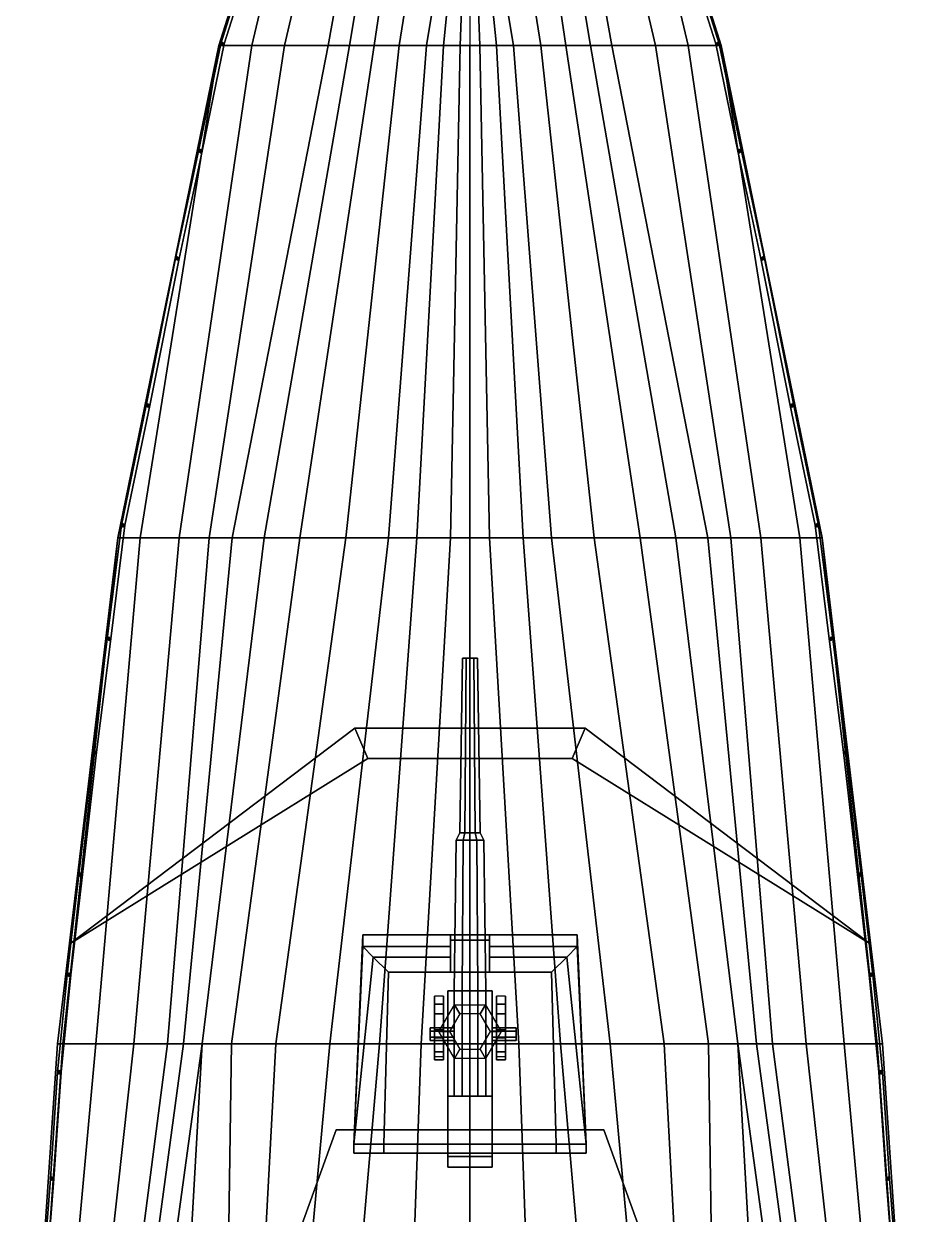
# Model space of a CAD drawing. Header units: millimetres. Extents: x -6 to 6, y -60 to 60.
# Drawn here: x -5.03 to 5.03, y 39 to 52.43 of the extents above; entities that cross this region are included whole.
import ezdxf

# ---------------------------------------------------------------- set-up
doc = ezdxf.new("R2010")
doc.units = ezdxf.units.MM
for name, color, linetype in [('gun', 1, 'Continuous'), ('h2', 7, 'Continuous'), ('r2', 6, 'Continuous'), ('railings', 6, 'Continuous'), ('sleeve', 5, 'Continuous'), ('turret', 2, 'Continuous')]:
    doc.layers.add(name, color=color, linetype=linetype)

msp = doc.modelspace()

# ---------------------------------------------------------------- linework, layer by layer
for points in [[(-2.83, 52.18, 5.31), (-1.36, 56.84, 5.95), (-1.36, 56.84, 5.95), (-2.46, 52.18, 4.29)], [(-1.36, 56.84, 5.95), (-1.36, 56.84, 5.95), (-2.83, 52.18, 5.31), (-2.83, 52.18, 5.62)], [(2.83, 52.18, 5.62), (1.36, 56.84, 5.95), (-1.36, 56.84, 5.95), (-2.83, 52.18, 5.62)], [(-2.46, 52.18, 4.29), (-1.36, 56.84, 5.95), (-1, 56.84, 4.22), (-2.09, 52.18, 3.37)], [(-2.09, 52.18, 3.37), (-1, 56.84, 4.22), (-0.76, 56.84, 3.31), (-1.6, 52.18, 1.9)], [(-1.6, 52.18, 1.9), (-0.76, 56.84, 3.31), (-0.58, 56.84, 2.41), (-1.36, 52.18, 1.08)], [(-1.36, 52.18, 1.08), (-0.58, 56.84, 2.41), (-0.39, 56.84, 1.3), (-1.08, 52.18, -0.25)], [(-1.08, 52.18, -0.25), (-0.39, 56.84, 1.3), (-0.24, 55.68, 0.02), (-0.8, 52.18, -1.91)], [(-0.8, 52.18, -1.91), (-0.24, 55.68, 0.02), (0, 55.12, -3.63), (-0.49, 52.18, -3.47)], [(-0.49, 52.18, -3.47), (0, 55.12, -3.63), (0, 55.12, -3.63), (-0.3, 52.18, -3.88)], [(-0.3, 52.18, -3.88), (0, 55.12, -3.63), (0, 55.12, -3.63), (-0.11, 52.18, -4.14)], [(-0.11, 52.18, -4.14), (0, 55.12, -3.63), (0, 55.12, -3.63), (0, 52.18, -4.16)], [(0, 46.63, 5.3), (0, 52.18, 5.62), (-2.83, 52.18, 5.62), (-3.97, 46.63, 5.26)], [(-3.97, 46.63, 5.09), (-2.83, 52.18, 5.31), (-2.83, 52.18, 5.31), (-3.72, 46.63, 4.72)], [(-2.83, 52.18, 5.62), (-2.83, 52.18, 5.31), (-3.97, 46.63, 5.09), (-3.97, 46.63, 5.26)], [(-3.72, 46.63, 4.72), (-2.83, 52.18, 5.31), (-2.46, 52.18, 4.29), (-3.28, 46.63, 3.81)], [(-3.28, 46.63, 3.81), (-2.46, 52.18, 4.29), (-2.09, 52.18, 3.37), (-2.94, 46.63, 3.11)], [(-2.94, 46.63, 3.11), (-2.09, 52.18, 3.37), (-1.6, 52.18, 1.9), (-2.68, 46.63, 2.51)], [(-2.68, 46.63, 2.51), (-1.6, 52.18, 1.9), (-1.36, 52.18, 1.08), (-2.32, 46.63, 1.36)], [(-2.32, 46.63, 1.36), (-1.36, 52.18, 1.08), (-1.08, 52.18, -0.25), (-1.92, 46.63, -0.35)], [(-1.92, 46.63, -0.35), (-1.08, 52.18, -0.25), (-0.8, 52.18, -1.91), (-1.4, 46.63, -2.24)], [(-1.4, 46.63, -2.24), (-0.8, 52.18, -1.91), (-0.49, 52.18, -3.47), (-0.92, 46.63, -3.34)], [(-0.92, 46.63, -3.34), (-0.49, 52.18, -3.47), (-0.3, 52.18, -3.88), (-0.6, 46.63, -3.77)], [(-0.6, 46.63, -3.77), (-0.3, 52.18, -3.88), (-0.11, 52.18, -4.14), (-0.22, 46.63, -4.07)], [(-0.22, 46.63, -4.07), (-0.11, 52.18, -4.14), (0, 52.18, -4.16), (0, 46.63, -4.1)], [(0, 40.92, 5.06), (0, 46.63, 5.3), (-3.97, 46.63, 5.26), (-4.65, 40.92, 4.97)], [(-3.97, 46.63, 5.26), (-3.97, 46.63, 5.09), (-4.59, 40.92, 4.85), (-4.65, 40.92, 4.97)], [(-4.59, 40.92, 4.85), (-3.97, 46.63, 5.09), (-3.72, 46.63, 4.72), (-4.22, 40.92, 4.32)], [(-4.22, 40.92, 4.32), (-3.72, 46.63, 4.72), (-3.28, 46.63, 3.81), (-3.79, 40.92, 3.51)], [(-3.79, 40.92, 3.51), (-3.28, 46.63, 3.81), (-2.94, 46.63, 3.11), (-3.41, 40.92, 2.57)], [(-3.41, 40.92, 2.57), (-2.94, 46.63, 3.11), (-2.68, 46.63, 2.51), (-3.23, 40.92, 2.02)], [(-3.23, 40.92, 2.02), (-2.68, 46.63, 2.51), (-2.32, 46.63, 1.36), (-3.02, 40.92, 1.24)], [(-3.02, 40.92, 1.24), (-2.32, 46.63, 1.36), (-1.92, 46.63, -0.35), (-2.69, 40.92, -0.5)], [(-2.69, 40.92, -0.5), (-1.92, 46.63, -0.35), (-1.4, 46.63, -2.24), (-2.19, 40.92, -1.99)], [(-2.19, 40.92, -1.99), (-1.4, 46.63, -2.24), (-0.92, 46.63, -3.34), (-1.58, 40.92, -3.03)], [(-1.58, 40.92, -3.03), (-0.92, 46.63, -3.34), (-0.6, 46.63, -3.77), (-1.02, 40.92, -3.61)], [(-1.02, 40.92, -3.61), (-0.6, 46.63, -3.77), (-0.22, 46.63, -4.07), (-0.55, 40.92, -3.93)], [(-0.55, 40.92, -3.93), (-0.22, 46.63, -4.07), (0, 46.63, -4.1), (0, 40.92, -4.05)], [(-1.15, 44.14, 5.03), (-1.3, 44.48, 5.69), (-4.51, 42.05, 5.32), (-4.51, 42.05, 5.05)], [(-4.51, 42.05, 5.05), (-4.51, 42.05, 5.32), (-1.3, 44.48, 5.69), (-1.15, 44.14, 5.03)], [(-1.15, 44.14, 5.03), (-1.3, 44.48, 5.69), (1.3, 44.48, 5.69), (1.15, 44.14, 5.03)], [(1.15, 44.14, 5.03), (1.3, 44.48, 5.69), (-1.3, 44.48, 5.69), (-1.15, 44.14, 5.03)], [(4.51, 42.05, 5.05), (4.51, 42.05, 5.32), (1.3, 44.48, 5.69), (1.15, 44.14, 5.03)], [(1.15, 44.14, 5.03), (1.3, 44.48, 5.69), (4.51, 42.05, 5.32), (4.51, 42.05, 5.05)], [(0, 35.3, 5.03), (0, 40.92, 5.06), (-4.65, 40.92, 4.97), (-5.03, 35.3, 4.92)], [(-4.65, 40.92, 4.97), (-4.59, 40.92, 4.85), (-4.99, 35.3, 4.82), (-5.03, 35.3, 4.92)], [(-4.99, 35.3, 4.82), (-4.59, 40.92, 4.85), (-4.22, 40.92, 4.32), (-4.73, 35.3, 4.29)], [(-4.73, 35.3, 4.29), (-4.22, 40.92, 4.32), (-3.79, 40.92, 3.51), (-4.41, 35.3, 3.48)], [(-4.41, 35.3, 3.48), (-3.79, 40.92, 3.51), (-3.41, 40.92, 2.57), (-4.14, 35.3, 2.54)], [(-4.14, 35.3, 2.54), (-3.41, 40.92, 2.57), (-3.23, 40.92, 2.02), (-3.99, 35.3, 1.99)], [(-3.99, 35.3, 1.99), (-3.23, 40.92, 2.02), (-3.02, 40.92, 1.24), (-3.79, 35.3, 1.21)], [(-3.79, 35.3, 1.21), (-3.02, 40.92, 1.24), (-3.02, 40.92, 1.24), (-3.34, 35.3, -0.53)], [(-3.34, 35.3, -0.53), (-3.02, 40.92, 1.24), (-2.69, 40.92, -0.5), (-2.77, 35.3, -2.02)], [(-2.77, 35.3, -2.02), (-2.69, 40.92, -0.5), (-2.19, 40.92, -1.99), (-2.49, 35.3, -2.54)], [(-2.49, 35.3, -2.54), (-2.19, 40.92, -1.99), (-1.58, 40.92, -3.03), (-2.1, 35.3, -3.06)], [(-2.1, 35.3, -3.06), (-1.58, 40.92, -3.03), (-1.02, 40.92, -3.61), (-1.51, 35.3, -3.59)], [(-1.51, 35.3, -3.59), (-1.02, 40.92, -3.61), (-0.55, 40.92, -3.93), (-0.75, 35.3, -3.93)], [(-0.75, 35.3, -3.93), (-0.55, 40.92, -3.93), (0, 40.92, -4.05), (0, 35.3, -4)], [(1.99, 38.62, 7.15), (1.51, 39.95, 7.73), (-1.51, 39.95, 7.73), (-1.99, 38.62, 7.15)], [(-1.99, 38.62, 7.15), (-1.51, 39.95, 7.73), (1.51, 39.95, 7.73), (1.99, 38.62, 7.15)]]:
    msp.add_3dface(points)
at = {"layer": 'gun'}
for points in [[(-0.042, 45.27, 6.464), (-0.085, 45.27, 6.39), (-0.115, 43.3, 6.39), (-0.057, 43.3, 6.49)], [(-0.085, 45.27, 6.39), (-0.042, 45.27, 6.316), (-0.057, 43.3, 6.29), (-0.115, 43.3, 6.39)], [(0.085, 45.27, 6.39), (-0.085, 45.27, 6.39), (-0.042, 45.27, 6.464), (0.043, 45.27, 6.464)], [(0.043, 45.27, 6.316), (-0.042, 45.27, 6.316), (-0.085, 45.27, 6.39), (0.085, 45.27, 6.39)], [(0.043, 45.27, 6.464), (-0.042, 45.27, 6.464), (-0.057, 43.3, 6.49), (0.058, 43.3, 6.49)], [(-0.042, 45.27, 6.316), (0.043, 45.27, 6.316), (0.058, 43.3, 6.29), (-0.057, 43.3, 6.29)], [(0.085, 45.27, 6.39), (0.043, 45.27, 6.464), (0.058, 43.3, 6.49), (0.115, 43.3, 6.39)], [(0.043, 45.27, 6.316), (0.085, 45.27, 6.39), (0.115, 43.3, 6.39), (0.058, 43.3, 6.29)], [(-0.057, 43.3, 6.49), (-0.115, 43.3, 6.39), (-0.155, 43.22, 6.39), (-0.077, 43.22, 6.524)], [(-0.115, 43.3, 6.39), (-0.057, 43.3, 6.29), (-0.077, 43.22, 6.256), (-0.155, 43.22, 6.39)], [(0.058, 43.3, 6.49), (-0.057, 43.3, 6.49), (-0.077, 43.22, 6.524), (0.078, 43.22, 6.524)], [(-0.057, 43.3, 6.29), (0.058, 43.3, 6.29), (0.078, 43.22, 6.256), (-0.077, 43.22, 6.256)], [(0.115, 43.3, 6.39), (0.058, 43.3, 6.49), (0.078, 43.22, 6.524), (0.155, 43.22, 6.39)], [(0.058, 43.3, 6.29), (0.115, 43.3, 6.39), (0.155, 43.22, 6.39), (0.078, 43.22, 6.256)], [(-0.077, 43.22, 6.524), (-0.155, 43.22, 6.39), (-0.18, 41.52, 6.39), (-0.09, 41.52, 6.546)], [(-0.155, 43.22, 6.39), (-0.077, 43.22, 6.256), (-0.09, 41.52, 6.234), (-0.18, 41.52, 6.39)], [(0.078, 43.22, 6.524), (-0.077, 43.22, 6.524), (-0.09, 41.52, 6.546), (0.09, 41.52, 6.546)], [(-0.077, 43.22, 6.256), (0.078, 43.22, 6.256), (0.09, 41.52, 6.234), (-0.09, 41.52, 6.234)], [(0.155, 43.22, 6.39), (0.078, 43.22, 6.524), (0.09, 41.52, 6.546), (0.18, 41.52, 6.39)], [(0.078, 43.22, 6.256), (0.155, 43.22, 6.39), (0.18, 41.52, 6.39), (0.09, 41.52, 6.234)], [(-0.09, 41.52, 6.546), (-0.18, 41.52, 6.39), (-0.18, 40.33, 6.39), (-0.09, 40.33, 6.546)], [(-0.18, 41.52, 6.39), (-0.09, 41.52, 6.234), (-0.09, 40.33, 6.234), (-0.18, 40.33, 6.39)], [(0.09, 41.52, 6.546), (-0.09, 41.52, 6.546), (-0.09, 40.33, 6.546), (0.09, 40.33, 6.546)], [(-0.09, 41.52, 6.234), (0.09, 41.52, 6.234), (0.09, 40.33, 6.234), (-0.09, 40.33, 6.234)], [(0.18, 41.52, 6.39), (0.09, 41.52, 6.546), (0.09, 40.33, 6.546), (0.18, 40.33, 6.39)], [(0.09, 41.52, 6.234), (0.18, 41.52, 6.39), (0.18, 40.33, 6.39), (0.09, 40.33, 6.234)], [(0.25, 40.33, 6.14), (0.25, 39.65, 6.14), (-0.25, 39.65, 6.14), (-0.25, 40.33, 6.14)], [(-0.25, 40.33, 6.14), (-0.25, 39.65, 6.14), (-0.25, 39.65, 6.88), (-0.25, 40.33, 6.88)], [(-0.25, 40.33, 6.88), (-0.25, 39.65, 6.88), (0.25, 39.65, 6.88), (0.25, 40.33, 6.88)], [(0.25, 40.33, 6.88), (0.25, 40.33, 6.14), (-0.25, 40.33, 6.14), (-0.25, 40.33, 6.88)], [(0.25, 39.65, 6.88), (0.25, 39.65, 6.14), (0.25, 40.33, 6.14), (0.25, 40.33, 6.88)], [(0.25, 39.65, 6.14), (0.25, 39.53, 6.2), (-0.25, 39.53, 6.2), (-0.25, 39.65, 6.14)], [(-0.25, 39.65, 6.14), (-0.25, 39.53, 6.2), (-0.25, 39.53, 6.88), (-0.25, 39.65, 6.88)], [(-0.25, 39.65, 6.88), (-0.25, 39.53, 6.88), (0.25, 39.53, 6.88), (0.25, 39.65, 6.88)], [(0.25, 39.53, 6.88), (0.25, 39.53, 6.2), (0.25, 39.65, 6.14), (0.25, 39.65, 6.88)], [(-0.25, 39.53, 6.88), (-0.25, 39.53, 6.2), (0.25, 39.53, 6.2), (0.25, 39.53, 6.88)]]:
    msp.add_3dface(points, dxfattribs=at)
at = {"layer": 'h2'}
for points in [[(1.08, 52.18, -0.25), (0.39, 56.84, 1.3), (0.24, 55.68, 0.02), (0.8, 52.18, -1.91)], [(1.36, 52.18, 1.08), (0.58, 56.84, 2.41), (0.39, 56.84, 1.3), (1.08, 52.18, -0.25)], [(1.6, 52.18, 1.9), (0.76, 56.84, 3.31), (0.58, 56.84, 2.41), (1.36, 52.18, 1.08)], [(2.09, 52.18, 3.37), (1, 56.84, 4.22), (0.76, 56.84, 3.31), (1.6, 52.18, 1.9)], [(2.46, 52.18, 4.29), (1.36, 56.84, 5.95), (1, 56.84, 4.22), (2.09, 52.18, 3.37)], [(2.83, 52.18, 5.31), (1.36, 56.84, 5.95), (1.36, 56.84, 5.95), (2.46, 52.18, 4.29)], [(1.36, 56.84, 5.95), (1.36, 56.84, 5.95), (2.83, 52.18, 5.31), (2.83, 52.18, 5.62)], [(0.8, 52.18, -1.91), (0.24, 55.68, 0.02), (0, 55.12, -3.63), (0.49, 52.18, -3.47)], [(0.49, 52.18, -3.47), (0, 55.12, -3.63), (0, 55.12, -3.63), (0.3, 52.18, -3.88)], [(0.3, 52.18, -3.88), (0, 55.12, -3.63), (0, 55.12, -3.63), (0.11, 52.18, -4.14)], [(0.11, 52.18, -4.14), (0, 55.12, -3.63), (0, 55.12, -3.63), (0, 52.18, -4.16)], [(0.22, 46.63, -4.07), (0.11, 52.18, -4.14), (0, 52.18, -4.16), (0, 46.63, -4.1)], [(0, 46.63, 5.3), (0, 52.18, 5.62), (2.83, 52.18, 5.62), (3.97, 46.63, 5.26)], [(0.6, 46.63, -3.77), (0.3, 52.18, -3.88), (0.11, 52.18, -4.14), (0.22, 46.63, -4.07)], [(0.92, 46.63, -3.34), (0.49, 52.18, -3.47), (0.3, 52.18, -3.88), (0.6, 46.63, -3.77)], [(1.4, 46.63, -2.24), (0.8, 52.18, -1.91), (0.49, 52.18, -3.47), (0.92, 46.63, -3.34)], [(1.92, 46.63, -0.35), (1.08, 52.18, -0.25), (0.8, 52.18, -1.91), (1.4, 46.63, -2.24)], [(2.32, 46.63, 1.36), (1.36, 52.18, 1.08), (1.08, 52.18, -0.25), (1.92, 46.63, -0.35)], [(2.68, 46.63, 2.51), (1.6, 52.18, 1.9), (1.36, 52.18, 1.08), (2.32, 46.63, 1.36)], [(2.94, 46.63, 3.11), (2.09, 52.18, 3.37), (1.6, 52.18, 1.9), (2.68, 46.63, 2.51)], [(3.28, 46.63, 3.81), (2.46, 52.18, 4.29), (2.09, 52.18, 3.37), (2.94, 46.63, 3.11)], [(3.72, 46.63, 4.72), (2.83, 52.18, 5.31), (2.46, 52.18, 4.29), (3.28, 46.63, 3.81)], [(3.97, 46.63, 5.09), (2.83, 52.18, 5.31), (2.83, 52.18, 5.31), (3.72, 46.63, 4.72)], [(2.83, 52.18, 5.62), (2.83, 52.18, 5.31), (3.97, 46.63, 5.09), (3.97, 46.63, 5.26)], [(0.55, 40.92, -3.93), (0.22, 46.63, -4.07), (0, 46.63, -4.1), (0, 40.92, -4.05)], [(0, 40.92, 5.06), (0, 46.63, 5.3), (3.97, 46.63, 5.26), (4.65, 40.92, 4.97)], [(1.02, 40.92, -3.61), (0.6, 46.63, -3.77), (0.22, 46.63, -4.07), (0.55, 40.92, -3.93)], [(1.58, 40.92, -3.03), (0.92, 46.63, -3.34), (0.6, 46.63, -3.77), (1.02, 40.92, -3.61)], [(2.19, 40.92, -1.99), (1.4, 46.63, -2.24), (0.92, 46.63, -3.34), (1.58, 40.92, -3.03)], [(2.69, 40.92, -0.5), (1.92, 46.63, -0.35), (1.4, 46.63, -2.24), (2.19, 40.92, -1.99)], [(3.02, 40.92, 1.24), (2.32, 46.63, 1.36), (1.92, 46.63, -0.35), (2.69, 40.92, -0.5)], [(3.23, 40.92, 2.02), (2.68, 46.63, 2.51), (2.32, 46.63, 1.36), (3.02, 40.92, 1.24)], [(3.41, 40.92, 2.57), (2.94, 46.63, 3.11), (2.68, 46.63, 2.51), (3.23, 40.92, 2.02)], [(3.79, 40.92, 3.51), (3.28, 46.63, 3.81), (2.94, 46.63, 3.11), (3.41, 40.92, 2.57)], [(4.22, 40.92, 4.32), (3.72, 46.63, 4.72), (3.28, 46.63, 3.81), (3.79, 40.92, 3.51)], [(4.59, 40.92, 4.85), (3.97, 46.63, 5.09), (3.72, 46.63, 4.72), (4.22, 40.92, 4.32)], [(3.97, 46.63, 5.26), (3.97, 46.63, 5.09), (4.59, 40.92, 4.85), (4.65, 40.92, 4.97)], [(0.75, 35.3, -3.93), (0.55, 40.92, -3.93), (0, 40.92, -4.05), (0, 35.3, -4)], [(0, 35.3, 5.03), (0, 40.92, 5.06), (4.65, 40.92, 4.97), (5.03, 35.3, 4.92)], [(1.51, 35.3, -3.59), (1.02, 40.92, -3.61), (0.55, 40.92, -3.93), (0.75, 35.3, -3.93)], [(2.1, 35.3, -3.06), (1.58, 40.92, -3.03), (1.02, 40.92, -3.61), (1.51, 35.3, -3.59)], [(2.49, 35.3, -2.54), (2.19, 40.92, -1.99), (1.58, 40.92, -3.03), (2.1, 35.3, -3.06)], [(2.77, 35.3, -2.02), (2.69, 40.92, -0.5), (2.19, 40.92, -1.99), (2.49, 35.3, -2.54)], [(3.34, 35.3, -0.53), (3.02, 40.92, 1.24), (2.69, 40.92, -0.5), (2.77, 35.3, -2.02)], [(3.79, 35.3, 1.21), (3.02, 40.92, 1.24), (3.02, 40.92, 1.24), (3.34, 35.3, -0.53)], [(3.99, 35.3, 1.99), (3.23, 40.92, 2.02), (3.02, 40.92, 1.24), (3.79, 35.3, 1.21)], [(4.14, 35.3, 2.54), (3.41, 40.92, 2.57), (3.23, 40.92, 2.02), (3.99, 35.3, 1.99)], [(4.41, 35.3, 3.48), (3.79, 40.92, 3.51), (3.41, 40.92, 2.57), (4.14, 35.3, 2.54)], [(4.73, 35.3, 4.29), (4.22, 40.92, 4.32), (3.79, 40.92, 3.51), (4.41, 35.3, 3.48)], [(4.99, 35.3, 4.82), (4.59, 40.92, 4.85), (4.22, 40.92, 4.32), (4.73, 35.3, 4.29)], [(4.65, 40.92, 4.97), (4.59, 40.92, 4.85), (4.99, 35.3, 4.82), (5.03, 35.3, 4.92)]]:
    msp.add_3dface(points, dxfattribs=at)
at = {"layer": 'r2'}
for points in [[(-2.81, 52.2, 6.58), (-2.38, 53.56, 6.67), (-2.34, 53.56, 6.67), (-2.77, 52.2, 6.58)], [(-2.77, 52.2, 6.58), (-2.34, 53.56, 6.67), (-2.38, 53.56, 6.67), (-2.81, 52.2, 6.58)], [(-3.02, 50.99, 6.5), (-2.77, 52.2, 6.58), (-2.81, 52.2, 6.58), (-3.06, 50.99, 6.5)], [(-3.06, 50.99, 6.5), (-2.81, 52.2, 6.58), (-2.77, 52.2, 6.58), (-3.02, 50.99, 6.5)], [(-2.81, 52.2, 5.62), (-2.79, 52.22, 5.62), (-2.79, 52.22, 6.58), (-2.81, 52.2, 6.58)], [(-2.79, 52.18, 5.62), (-2.81, 52.2, 5.62), (-2.81, 52.2, 6.58), (-2.79, 52.18, 6.58)], [(-2.79, 52.22, 5.62), (-2.77, 52.2, 5.62), (-2.77, 52.2, 6.58), (-2.79, 52.22, 6.58)], [(-2.77, 52.2, 5.62), (-2.79, 52.18, 5.62), (-2.79, 52.18, 6.58), (-2.77, 52.2, 6.58)], [(-3.32, 49.78, 6.43), (-3.06, 50.99, 6.5), (-3.02, 50.99, 6.5), (-3.28, 49.78, 6.43)], [(-3.28, 49.78, 6.43), (-3.02, 50.99, 6.5), (-3.06, 50.99, 6.5), (-3.32, 49.78, 6.43)], [(-3.06, 50.99, 5.54), (-3.04, 51.01, 5.54), (-3.04, 51.01, 6.5), (-3.06, 50.99, 6.5)], [(-3.04, 50.97, 5.54), (-3.06, 50.99, 5.54), (-3.06, 50.99, 6.5), (-3.04, 50.97, 6.5)], [(-3.04, 51.01, 5.54), (-3.02, 50.99, 5.54), (-3.02, 50.99, 6.5), (-3.04, 51.01, 6.5)], [(-3.02, 50.99, 5.54), (-3.04, 50.97, 5.54), (-3.04, 50.97, 6.5), (-3.02, 50.99, 6.5)], [(-3.61, 48.12, 6.34), (-3.28, 49.78, 6.43), (-3.32, 49.78, 6.43), (-3.65, 48.12, 6.34)], [(-3.65, 48.12, 6.34), (-3.32, 49.78, 6.43), (-3.28, 49.78, 6.43), (-3.61, 48.12, 6.34)], [(-3.32, 49.78, 5.47), (-3.3, 49.8, 5.47), (-3.3, 49.8, 6.43), (-3.32, 49.78, 6.43)], [(-3.3, 49.76, 5.47), (-3.32, 49.78, 5.47), (-3.32, 49.78, 6.43), (-3.3, 49.76, 6.43)], [(-3.3, 49.8, 5.47), (-3.28, 49.78, 5.47), (-3.28, 49.78, 6.43), (-3.3, 49.8, 6.43)], [(-3.28, 49.78, 5.47), (-3.3, 49.76, 5.47), (-3.3, 49.76, 6.43), (-3.28, 49.78, 6.43)], [(-3.93, 46.77, 6.26), (-3.65, 48.12, 6.34), (-3.61, 48.12, 6.34), (-3.89, 46.77, 6.26)], [(-3.89, 46.77, 6.26), (-3.61, 48.12, 6.34), (-3.65, 48.12, 6.34), (-3.93, 46.77, 6.26)], [(-3.65, 48.12, 5.38), (-3.63, 48.14, 5.38), (-3.63, 48.14, 6.34), (-3.65, 48.12, 6.34)], [(-3.63, 48.1, 5.38), (-3.65, 48.12, 5.38), (-3.65, 48.12, 6.34), (-3.63, 48.1, 6.34)], [(-3.63, 48.14, 5.38), (-3.61, 48.12, 5.38), (-3.61, 48.12, 6.34), (-3.63, 48.14, 6.34)], [(-3.61, 48.12, 5.38), (-3.63, 48.1, 5.38), (-3.63, 48.1, 6.34), (-3.61, 48.12, 6.34)], [(-4.05, 45.49, 6.2), (-3.89, 46.77, 6.26), (-3.93, 46.77, 6.26), (-4.09, 45.49, 6.2)], [(-4.09, 45.49, 6.2), (-3.93, 46.77, 6.26), (-3.89, 46.77, 6.26), (-4.05, 45.49, 6.2)], [(-3.93, 46.77, 5.28), (-3.91, 46.79, 5.28), (-3.91, 46.79, 6.26), (-3.93, 46.77, 6.26)], [(-3.91, 46.75, 5.28), (-3.93, 46.77, 5.28), (-3.93, 46.77, 6.26), (-3.91, 46.75, 6.26)], [(-3.91, 46.79, 5.28), (-3.89, 46.77, 5.28), (-3.89, 46.77, 6.26), (-3.91, 46.79, 6.26)], [(-3.89, 46.77, 5.28), (-3.91, 46.75, 5.28), (-3.91, 46.75, 6.26), (-3.89, 46.77, 6.26)], [(-4.25, 44.21, 6.14), (-4.09, 45.49, 6.2), (-4.05, 45.49, 6.2), (-4.21, 44.21, 6.14)], [(-4.21, 44.21, 6.14), (-4.05, 45.49, 6.2), (-4.09, 45.49, 6.2), (-4.25, 44.21, 6.14)], [(-4.09, 45.49, 5.24), (-4.07, 45.51, 5.24), (-4.07, 45.51, 6.2), (-4.09, 45.49, 6.2)], [(-4.07, 45.47, 5.24), (-4.09, 45.49, 5.24), (-4.09, 45.49, 6.2), (-4.07, 45.47, 6.2)], [(-4.07, 45.51, 5.24), (-4.05, 45.49, 5.24), (-4.05, 45.49, 6.2), (-4.07, 45.51, 6.2)], [(-4.05, 45.49, 5.24), (-4.07, 45.47, 5.24), (-4.07, 45.47, 6.2), (-4.05, 45.49, 6.2)], [(-4.37, 42.83, 6.09), (-4.21, 44.21, 6.14), (-4.25, 44.21, 6.14), (-4.41, 42.83, 6.09)], [(-4.41, 42.83, 6.09), (-4.25, 44.21, 6.14), (-4.21, 44.21, 6.14), (-4.37, 42.83, 6.09)], [(-4.25, 44.21, 5.18), (-4.23, 44.23, 5.18), (-4.23, 44.23, 6.14), (-4.25, 44.21, 6.14)], [(-4.23, 44.19, 5.18), (-4.25, 44.21, 5.18), (-4.25, 44.21, 6.14), (-4.23, 44.19, 6.14)], [(-4.23, 44.23, 5.18), (-4.21, 44.21, 5.18), (-4.21, 44.21, 6.14), (-4.23, 44.23, 6.14)], [(-4.21, 44.21, 5.18), (-4.23, 44.19, 5.18), (-4.23, 44.19, 6.14), (-4.21, 44.21, 6.14)], [(-4.54, 41.7, 6.04), (-4.41, 42.83, 6.09), (-4.37, 42.83, 6.09), (-4.5, 41.7, 6.04)], [(-4.5, 41.7, 6.04), (-4.37, 42.83, 6.09), (-4.41, 42.83, 6.09), (-4.54, 41.7, 6.04)], [(-4.41, 42.83, 5.13), (-4.39, 42.85, 5.13), (-4.39, 42.85, 6.09), (-4.41, 42.83, 6.09)], [(-4.39, 42.81, 5.13), (-4.41, 42.83, 5.13), (-4.41, 42.83, 6.09), (-4.39, 42.81, 6.09)], [(-4.39, 42.85, 5.13), (-4.37, 42.83, 5.13), (-4.37, 42.83, 6.09), (-4.39, 42.85, 6.09)], [(-4.37, 42.83, 5.13), (-4.39, 42.81, 5.13), (-4.39, 42.81, 6.09), (-4.37, 42.83, 6.09)], [(-4.65, 40.6, 6.01), (-4.54, 41.7, 6.04), (-4.5, 41.7, 6.04), (-4.61, 40.6, 6.01)], [(-4.61, 40.6, 6.01), (-4.5, 41.7, 6.04), (-4.54, 41.7, 6.04), (-4.65, 40.6, 6.01)], [(-4.54, 41.7, 5.08), (-4.52, 41.72, 5.08), (-4.52, 41.72, 6.04), (-4.54, 41.7, 6.04)], [(-4.52, 41.68, 5.08), (-4.54, 41.7, 5.08), (-4.54, 41.7, 6.04), (-4.52, 41.68, 6.04)], [(-4.52, 41.72, 5.08), (-4.5, 41.7, 5.08), (-4.5, 41.7, 6.04), (-4.52, 41.72, 6.04)], [(-4.5, 41.7, 5.08), (-4.52, 41.68, 5.08), (-4.52, 41.68, 6.04), (-4.5, 41.7, 6.04)], [(-4.73, 39.4, 6.01), (-4.65, 40.6, 6.01), (-4.61, 40.6, 6.01), (-4.69, 39.4, 6.01)], [(-4.69, 39.4, 6.01), (-4.61, 40.6, 6.01), (-4.65, 40.6, 6.01), (-4.73, 39.4, 6.01)], [(-4.65, 40.6, 5.05), (-4.63, 40.62, 5.05), (-4.63, 40.62, 6.01), (-4.65, 40.6, 6.01)], [(-4.63, 40.58, 5.05), (-4.65, 40.6, 5.05), (-4.65, 40.6, 6.01), (-4.63, 40.58, 6.01)], [(-4.63, 40.62, 5.05), (-4.61, 40.6, 5.05), (-4.61, 40.6, 6.01), (-4.63, 40.62, 6.01)], [(-4.61, 40.6, 5.05), (-4.63, 40.58, 5.05), (-4.63, 40.58, 6.01), (-4.61, 40.6, 6.01)], [(-4.78, 38.24, 6), (-4.69, 39.4, 6.01), (-4.73, 39.4, 6.01), (-4.82, 38.24, 6)], [(-4.82, 38.24, 6), (-4.73, 39.4, 6.01), (-4.69, 39.4, 6.01), (-4.78, 38.24, 6)], [(-4.73, 39.4, 5.05), (-4.71, 39.42, 5.05), (-4.71, 39.42, 6.01), (-4.73, 39.4, 6.01)], [(-4.71, 39.38, 5.05), (-4.73, 39.4, 5.05), (-4.73, 39.4, 6.01), (-4.71, 39.38, 6.01)], [(-4.71, 39.42, 5.05), (-4.69, 39.4, 5.05), (-4.69, 39.4, 6.01), (-4.71, 39.42, 6.01)], [(-4.69, 39.4, 5.05), (-4.71, 39.38, 5.05), (-4.71, 39.38, 6.01), (-4.69, 39.4, 6.01)]]:
    msp.add_3dface(points, dxfattribs=at)
at = {"layer": 'railings'}
for points in [[(2.81, 52.2, 6.58), (2.38, 53.56, 6.67), (2.34, 53.56, 6.67), (2.77, 52.2, 6.58)], [(2.77, 52.2, 6.58), (2.34, 53.56, 6.67), (2.38, 53.56, 6.67), (2.81, 52.2, 6.58)], [(2.79, 52.22, 5.62), (2.77, 52.2, 5.62), (2.77, 52.2, 6.58), (2.79, 52.22, 6.58)], [(2.77, 52.2, 5.62), (2.79, 52.18, 5.62), (2.79, 52.18, 6.58), (2.77, 52.2, 6.58)], [(3.06, 50.99, 6.5), (2.81, 52.2, 6.58), (2.77, 52.2, 6.58), (3.02, 50.99, 6.5)], [(3.02, 50.99, 6.5), (2.77, 52.2, 6.58), (2.81, 52.2, 6.58), (3.06, 50.99, 6.5)], [(2.81, 52.2, 5.62), (2.79, 52.22, 5.62), (2.79, 52.22, 6.58), (2.81, 52.2, 6.58)], [(2.79, 52.18, 5.62), (2.81, 52.2, 5.62), (2.81, 52.2, 6.58), (2.79, 52.18, 6.58)], [(3.04, 51.01, 5.54), (3.02, 50.99, 5.54), (3.02, 50.99, 6.5), (3.04, 51.01, 6.5)], [(3.02, 50.99, 5.54), (3.04, 50.97, 5.54), (3.04, 50.97, 6.5), (3.02, 50.99, 6.5)], [(3.28, 49.78, 6.43), (3.02, 50.99, 6.5), (3.06, 50.99, 6.5), (3.32, 49.78, 6.43)], [(3.32, 49.78, 6.43), (3.06, 50.99, 6.5), (3.02, 50.99, 6.5), (3.28, 49.78, 6.43)], [(3.06, 50.99, 5.54), (3.04, 51.01, 5.54), (3.04, 51.01, 6.5), (3.06, 50.99, 6.5)], [(3.04, 50.97, 5.54), (3.06, 50.99, 5.54), (3.06, 50.99, 6.5), (3.04, 50.97, 6.5)], [(3.3, 49.8, 5.47), (3.28, 49.78, 5.47), (3.28, 49.78, 6.43), (3.3, 49.8, 6.43)], [(3.28, 49.78, 5.47), (3.3, 49.76, 5.47), (3.3, 49.76, 6.43), (3.28, 49.78, 6.43)], [(3.65, 48.12, 6.34), (3.32, 49.78, 6.43), (3.28, 49.78, 6.43), (3.61, 48.12, 6.34)], [(3.61, 48.12, 6.34), (3.28, 49.78, 6.43), (3.32, 49.78, 6.43), (3.65, 48.12, 6.34)], [(3.32, 49.78, 5.47), (3.3, 49.8, 5.47), (3.3, 49.8, 6.43), (3.32, 49.78, 6.43)], [(3.3, 49.76, 5.47), (3.32, 49.78, 5.47), (3.32, 49.78, 6.43), (3.3, 49.76, 6.43)], [(3.63, 48.14, 5.38), (3.61, 48.12, 5.38), (3.61, 48.12, 6.34), (3.63, 48.14, 6.34)], [(3.61, 48.12, 5.38), (3.63, 48.1, 5.38), (3.63, 48.1, 6.34), (3.61, 48.12, 6.34)], [(3.89, 46.77, 6.26), (3.61, 48.12, 6.34), (3.65, 48.12, 6.34), (3.93, 46.77, 6.26)], [(3.93, 46.77, 6.26), (3.65, 48.12, 6.34), (3.61, 48.12, 6.34), (3.89, 46.77, 6.26)], [(3.65, 48.12, 5.38), (3.63, 48.14, 5.38), (3.63, 48.14, 6.34), (3.65, 48.12, 6.34)], [(3.63, 48.1, 5.38), (3.65, 48.12, 5.38), (3.65, 48.12, 6.34), (3.63, 48.1, 6.34)], [(3.91, 46.79, 5.28), (3.89, 46.77, 5.28), (3.89, 46.77, 6.26), (3.91, 46.79, 6.26)], [(3.89, 46.77, 5.28), (3.91, 46.75, 5.28), (3.91, 46.75, 6.26), (3.89, 46.77, 6.26)], [(4.09, 45.49, 6.2), (3.93, 46.77, 6.26), (3.89, 46.77, 6.26), (4.05, 45.49, 6.2)], [(4.05, 45.49, 6.2), (3.89, 46.77, 6.26), (3.93, 46.77, 6.26), (4.09, 45.49, 6.2)], [(3.93, 46.77, 5.28), (3.91, 46.79, 5.28), (3.91, 46.79, 6.26), (3.93, 46.77, 6.26)], [(3.91, 46.75, 5.28), (3.93, 46.77, 5.28), (3.93, 46.77, 6.26), (3.91, 46.75, 6.26)], [(4.07, 45.51, 5.24), (4.05, 45.49, 5.24), (4.05, 45.49, 6.2), (4.07, 45.51, 6.2)], [(4.05, 45.49, 5.24), (4.07, 45.47, 5.24), (4.07, 45.47, 6.2), (4.05, 45.49, 6.2)], [(4.21, 44.21, 6.14), (4.05, 45.49, 6.2), (4.09, 45.49, 6.2), (4.25, 44.21, 6.14)], [(4.25, 44.21, 6.14), (4.09, 45.49, 6.2), (4.05, 45.49, 6.2), (4.21, 44.21, 6.14)], [(4.09, 45.49, 5.24), (4.07, 45.51, 5.24), (4.07, 45.51, 6.2), (4.09, 45.49, 6.2)], [(4.07, 45.47, 5.24), (4.09, 45.49, 5.24), (4.09, 45.49, 6.2), (4.07, 45.47, 6.2)], [(4.23, 44.23, 5.18), (4.21, 44.21, 5.18), (4.21, 44.21, 6.14), (4.23, 44.23, 6.14)], [(4.21, 44.21, 5.18), (4.23, 44.19, 5.18), (4.23, 44.19, 6.14), (4.21, 44.21, 6.14)], [(4.41, 42.83, 6.09), (4.25, 44.21, 6.14), (4.21, 44.21, 6.14), (4.37, 42.83, 6.09)], [(4.37, 42.83, 6.09), (4.21, 44.21, 6.14), (4.25, 44.21, 6.14), (4.41, 42.83, 6.09)], [(4.25, 44.21, 5.18), (4.23, 44.23, 5.18), (4.23, 44.23, 6.14), (4.25, 44.21, 6.14)], [(4.23, 44.19, 5.18), (4.25, 44.21, 5.18), (4.25, 44.21, 6.14), (4.23, 44.19, 6.14)], [(4.39, 42.85, 5.13), (4.37, 42.83, 5.13), (4.37, 42.83, 6.09), (4.39, 42.85, 6.09)], [(4.37, 42.83, 5.13), (4.39, 42.81, 5.13), (4.39, 42.81, 6.09), (4.37, 42.83, 6.09)], [(4.5, 41.7, 6.04), (4.37, 42.83, 6.09), (4.41, 42.83, 6.09), (4.54, 41.7, 6.04)], [(4.54, 41.7, 6.04), (4.41, 42.83, 6.09), (4.37, 42.83, 6.09), (4.5, 41.7, 6.04)], [(4.41, 42.83, 5.13), (4.39, 42.85, 5.13), (4.39, 42.85, 6.09), (4.41, 42.83, 6.09)], [(4.39, 42.81, 5.13), (4.41, 42.83, 5.13), (4.41, 42.83, 6.09), (4.39, 42.81, 6.09)], [(4.52, 41.72, 5.08), (4.5, 41.7, 5.08), (4.5, 41.7, 6.04), (4.52, 41.72, 6.04)], [(4.5, 41.7, 5.08), (4.52, 41.68, 5.08), (4.52, 41.68, 6.04), (4.5, 41.7, 6.04)], [(4.65, 40.6, 6.01), (4.54, 41.7, 6.04), (4.5, 41.7, 6.04), (4.61, 40.6, 6.01)], [(4.61, 40.6, 6.01), (4.5, 41.7, 6.04), (4.54, 41.7, 6.04), (4.65, 40.6, 6.01)], [(4.54, 41.7, 5.08), (4.52, 41.72, 5.08), (4.52, 41.72, 6.04), (4.54, 41.7, 6.04)], [(4.52, 41.68, 5.08), (4.54, 41.7, 5.08), (4.54, 41.7, 6.04), (4.52, 41.68, 6.04)], [(4.63, 40.62, 5.05), (4.61, 40.6, 5.05), (4.61, 40.6, 6.01), (4.63, 40.62, 6.01)], [(4.61, 40.6, 5.05), (4.63, 40.58, 5.05), (4.63, 40.58, 6.01), (4.61, 40.6, 6.01)], [(4.69, 39.4, 6.01), (4.61, 40.6, 6.01), (4.65, 40.6, 6.01), (4.73, 39.4, 6.01)], [(4.73, 39.4, 6.01), (4.65, 40.6, 6.01), (4.61, 40.6, 6.01), (4.69, 39.4, 6.01)], [(4.65, 40.6, 5.05), (4.63, 40.62, 5.05), (4.63, 40.62, 6.01), (4.65, 40.6, 6.01)], [(4.63, 40.58, 5.05), (4.65, 40.6, 5.05), (4.65, 40.6, 6.01), (4.63, 40.58, 6.01)], [(4.71, 39.42, 5.05), (4.69, 39.4, 5.05), (4.69, 39.4, 6.01), (4.71, 39.42, 6.01)], [(4.69, 39.4, 5.05), (4.71, 39.38, 5.05), (4.71, 39.38, 6.01), (4.69, 39.4, 6.01)], [(4.82, 38.24, 6), (4.73, 39.4, 6.01), (4.69, 39.4, 6.01), (4.78, 38.24, 6)], [(4.78, 38.24, 6), (4.69, 39.4, 6.01), (4.73, 39.4, 6.01), (4.82, 38.24, 6)], [(4.73, 39.4, 5.05), (4.71, 39.42, 5.05), (4.71, 39.42, 6.01), (4.73, 39.4, 6.01)], [(4.71, 39.38, 5.05), (4.73, 39.4, 5.05), (4.73, 39.4, 6.01), (4.71, 39.38, 6.01)]]:
    msp.add_3dface(points, dxfattribs=at)
at = {"layer": 'sleeve'}
for points in [[(0.25, 41.52, 6.63), (0.25, 41.52, 6.14), (-0.25, 41.52, 6.14), (-0.25, 41.52, 6.63)], [(0.25, 41.52, 6.14), (0.25, 40.33, 6.14), (-0.25, 40.33, 6.14), (-0.25, 41.52, 6.14)], [(-0.25, 41.52, 6.63), (-0.25, 40.33, 6.63), (0.25, 40.33, 6.63), (0.25, 41.52, 6.63)], [(-0.25, 41.52, 6.14), (-0.25, 40.33, 6.14), (-0.25, 40.33, 6.63), (-0.25, 41.52, 6.63)], [(0.25, 40.33, 6.63), (0.25, 40.33, 6.14), (0.25, 41.52, 6.14), (0.25, 41.52, 6.63)], [(-0.18, 41.065, 6.451), (-0.18, 41.1, 6.39), (-0.45, 41.1, 6.39), (-0.45, 41.065, 6.451)], [(-0.18, 41.1, 6.39), (-0.18, 41.065, 6.329), (-0.45, 41.065, 6.329), (-0.45, 41.1, 6.39)], [(-0.45, 40.995, 6.451), (-0.45, 41.065, 6.451), (-0.45, 41.1, 6.39), (-0.45, 40.96, 6.39)], [(-0.45, 40.96, 6.39), (-0.45, 41.1, 6.39), (-0.45, 41.065, 6.329), (-0.45, 40.995, 6.329)], [(0.25, 41.065, 6.329), (0.25, 41.1, 6.39), (0.52, 41.1, 6.39), (0.52, 41.065, 6.329)], [(0.25, 41.1, 6.39), (0.25, 41.065, 6.451), (0.52, 41.065, 6.451), (0.52, 41.1, 6.39)], [(0.52, 41.1, 6.39), (0.52, 40.96, 6.39), (0.52, 40.995, 6.329), (0.52, 41.065, 6.329)], [(0.52, 41.065, 6.451), (0.52, 40.995, 6.451), (0.52, 40.96, 6.39), (0.52, 41.1, 6.39)], [(-0.18, 40.995, 6.451), (-0.18, 41.065, 6.451), (-0.45, 41.065, 6.451), (-0.45, 40.995, 6.451)], [(-0.18, 41.065, 6.329), (-0.18, 40.995, 6.329), (-0.45, 40.995, 6.329), (-0.45, 41.065, 6.329)], [(-0.18, 40.96, 6.39), (-0.18, 40.995, 6.451), (-0.45, 40.995, 6.451), (-0.45, 40.96, 6.39)], [(-0.18, 40.995, 6.329), (-0.18, 40.96, 6.39), (-0.45, 40.96, 6.39), (-0.45, 40.995, 6.329)], [(0.25, 40.995, 6.329), (0.25, 41.065, 6.329), (0.52, 41.065, 6.329), (0.52, 40.995, 6.329)], [(0.25, 41.065, 6.451), (0.25, 40.995, 6.451), (0.52, 40.995, 6.451), (0.52, 41.065, 6.451)], [(0.25, 40.96, 6.39), (0.25, 40.995, 6.329), (0.52, 40.995, 6.329), (0.52, 40.96, 6.39)], [(0.25, 40.995, 6.451), (0.25, 40.96, 6.39), (0.52, 40.96, 6.39), (0.52, 40.995, 6.451)], [(-0.25, 40.33, 6.63), (-0.25, 40.33, 6.14), (0.25, 40.33, 6.14), (0.25, 40.33, 6.63)]]:
    msp.add_3dface(points, dxfattribs=at)
at = {"layer": 'turret'}
for points in [[(-1.21, 42.15, 5.27), (-1.31, 39.79, 5.27), (1.31, 39.79, 5.27), (1.21, 42.15, 5.27)], [(1.21, 42.15, 5.27), (1.31, 39.79, 5.27), (-1.31, 39.79, 5.27), (-1.21, 42.15, 5.27)], [(-1.21, 42.02, 6.65), (-1.31, 39.79, 6.65), (-1.31, 39.79, 5.27), (-1.21, 42.15, 5.27)], [(-1.21, 42.15, 5.27), (-1.31, 39.79, 5.27), (-1.31, 39.79, 6.65), (-1.21, 42.02, 6.65)], [(-1.21, 42.15, 5.27), (-1.21, 42.02, 6.65), (-0.22, 42.02, 6.65), (-0.22, 42.15, 5.27)], [(-0.22, 42.15, 5.27), (-0.22, 42.02, 6.65), (-1.21, 42.02, 6.65), (-1.21, 42.15, 5.27)], [(-0.22, 42.15, 5.27), (-0.22, 42.09, 5.907), (0.22, 42.09, 5.907), (0.22, 42.15, 5.27)], [(0.22, 42.15, 5.27), (0.22, 42.09, 5.907), (-0.22, 42.09, 5.907), (-0.22, 42.15, 5.27)], [(0.22, 42.15, 5.27), (0.22, 42.02, 6.65), (1.21, 42.02, 6.65), (1.21, 42.15, 5.27)], [(1.21, 42.15, 5.27), (1.21, 42.02, 6.65), (0.22, 42.02, 6.65), (0.22, 42.15, 5.27)], [(1.21, 42.15, 5.27), (1.31, 39.79, 5.27), (1.31, 39.79, 6.65), (1.21, 42.02, 6.65)], [(1.21, 42.02, 6.65), (1.31, 39.79, 6.65), (1.31, 39.79, 5.27), (1.21, 42.15, 5.27)], [(-1.09, 41.9, 6.86), (-1.31, 39.79, 7.17), (-1.31, 39.79, 6.65), (-1.21, 42.02, 6.65)], [(-1.21, 42.02, 6.65), (-1.31, 39.79, 6.65), (-1.31, 39.79, 7.17), (-1.09, 41.9, 6.86)], [(-0.92, 41.73, 7.18), (-0.97, 39.79, 7.47), (-1.31, 39.79, 7.17), (-1.09, 41.9, 6.86)], [(-1.09, 41.9, 6.86), (-1.31, 39.79, 7.17), (-0.97, 39.79, 7.47), (-0.92, 41.73, 7.18)], [(-0.22, 42.02, 6.65), (-0.22, 41.9, 6.86), (-1.09, 41.9, 6.86), (-1.21, 42.02, 6.65)], [(-1.21, 42.02, 6.65), (-1.09, 41.9, 6.86), (-0.22, 41.9, 6.86), (-0.22, 42.02, 6.65)], [(-0.22, 41.9, 6.86), (-0.22, 41.73, 7.18), (-0.92, 41.73, 7.18), (-1.09, 41.9, 6.86)], [(-1.09, 41.9, 6.86), (-0.92, 41.73, 7.18), (-0.22, 41.73, 7.18), (-0.22, 41.9, 6.86)], [(1.21, 42.02, 6.65), (1.09, 41.9, 6.86), (0.22, 41.9, 6.86), (0.22, 42.02, 6.65)], [(0.22, 42.02, 6.65), (0.22, 41.9, 6.86), (1.09, 41.9, 6.86), (1.21, 42.02, 6.65)], [(0.22, 41.9, 6.86), (0.22, 41.73, 7.18), (0.92, 41.73, 7.18), (1.09, 41.9, 6.86)], [(1.09, 41.9, 6.86), (0.92, 41.73, 7.18), (0.22, 41.73, 7.18), (0.22, 41.9, 6.86)], [(1.09, 41.9, 6.86), (1.31, 39.79, 7.17), (0.97, 39.79, 7.47), (0.92, 41.73, 7.18)], [(0.92, 41.73, 7.18), (0.97, 39.79, 7.47), (1.31, 39.79, 7.17), (1.09, 41.9, 6.86)], [(1.21, 42.02, 6.65), (1.31, 39.79, 6.65), (1.31, 39.79, 7.17), (1.09, 41.9, 6.86)], [(1.09, 41.9, 6.86), (1.31, 39.79, 7.17), (1.31, 39.79, 6.65), (1.21, 42.02, 6.65)], [(-0.92, 41.73, 7.18), (-0.97, 39.79, 7.47), (0.97, 39.79, 7.47), (0.92, 41.73, 7.18)], [(0.92, 41.73, 7.18), (0.97, 39.79, 7.47), (-0.97, 39.79, 7.47), (-0.92, 41.73, 7.18)], [(-0.3, 41.37, 6.01), (-0.3, 41.46, 5.27), (-0.4, 41.46, 5.27), (-0.4, 41.37, 6.01)], [(-0.4, 41.46, 5.27), (-0.4, 40.78, 5.27), (-0.4, 40.74, 6.01), (-0.4, 41.37, 6.01)], [(-0.3, 41.26, 6.39), (-0.3, 41.37, 6.01), (-0.4, 41.37, 6.01), (-0.4, 41.26, 6.39)], [(-0.4, 41.37, 6.01), (-0.4, 40.74, 6.01), (-0.4, 40.83, 6.39), (-0.4, 41.26, 6.39)], [(-0.115, 41.259, 5.06), (-0.23, 41.06, 5.06), (-0.35, 41.06, 5.27), (-0.175, 41.363, 5.27)], [(-0.3, 40.74, 6.01), (-0.3, 40.78, 5.27), (-0.3, 41.46, 5.27), (-0.3, 41.37, 6.01)], [(-0.3, 40.83, 6.39), (-0.3, 40.74, 6.01), (-0.3, 41.37, 6.01), (-0.3, 41.26, 6.39)], [(0.115, 41.259, 5.06), (-0.115, 41.259, 5.06), (-0.175, 41.363, 5.27), (0.175, 41.363, 5.27)], [(0.23, 41.06, 5.06), (0.115, 41.259, 5.06), (0.175, 41.363, 5.27), (0.35, 41.06, 5.27)], [(0.3, 41.46, 5.27), (0.3, 40.78, 5.27), (0.3, 40.74, 6.01), (0.3, 41.37, 6.01)], [(0.4, 41.37, 6.01), (0.4, 41.46, 5.27), (0.3, 41.46, 5.27), (0.3, 41.37, 6.01)], [(0.3, 41.37, 6.01), (0.3, 40.74, 6.01), (0.3, 40.83, 6.39), (0.3, 41.26, 6.39)], [(0.4, 41.26, 6.39), (0.4, 41.37, 6.01), (0.3, 41.37, 6.01), (0.3, 41.26, 6.39)], [(0.4, 40.74, 6.01), (0.4, 40.78, 5.27), (0.4, 41.46, 5.27), (0.4, 41.37, 6.01)], [(0.4, 40.83, 6.39), (0.4, 40.74, 6.01), (0.4, 41.37, 6.01), (0.4, 41.26, 6.39)], [(-0.4, 41.26, 6.39), (-0.4, 40.83, 6.39), (-0.4, 40.99, 6.59), (-0.4, 41.08, 6.59)], [(-0.3, 41.08, 6.59), (-0.3, 41.26, 6.39), (-0.4, 41.26, 6.39), (-0.4, 41.08, 6.59)], [(-0.3, 40.99, 6.59), (-0.3, 40.83, 6.39), (-0.3, 41.26, 6.39), (-0.3, 41.08, 6.59)], [(0.4, 41.08, 6.59), (0.4, 41.26, 6.39), (0.3, 41.26, 6.39), (0.3, 41.08, 6.59)], [(0.3, 41.26, 6.39), (0.3, 40.83, 6.39), (0.3, 40.99, 6.59), (0.3, 41.08, 6.59)], [(0.4, 40.99, 6.59), (0.4, 40.83, 6.39), (0.4, 41.26, 6.39), (0.4, 41.08, 6.59)], [(-0.4, 41.08, 6.59), (-0.4, 40.99, 6.59), (-0.3, 40.99, 6.59), (-0.3, 41.08, 6.59)], [(-0.4, 40.99, 6.59), (-0.4, 40.83, 6.39), (-0.3, 40.83, 6.39), (-0.3, 40.99, 6.59)], [(-0.23, 41.06, 5.06), (-0.115, 40.861, 5.06), (-0.175, 40.757, 5.27), (-0.35, 41.06, 5.27)], [(0.115, 40.861, 5.06), (0.23, 41.06, 5.06), (0.35, 41.06, 5.27), (0.175, 40.757, 5.27)], [(0.3, 41.08, 6.59), (0.3, 40.99, 6.59), (0.4, 40.99, 6.59), (0.4, 41.08, 6.59)], [(0.3, 40.99, 6.59), (0.3, 40.83, 6.39), (0.4, 40.83, 6.39), (0.4, 40.99, 6.59)], [(-0.4, 40.83, 6.39), (-0.4, 40.74, 6.01), (-0.3, 40.74, 6.01), (-0.3, 40.83, 6.39)], [(-0.115, 40.861, 5.06), (0.115, 40.861, 5.06), (0.175, 40.757, 5.27), (-0.175, 40.757, 5.27)], [(0.3, 40.83, 6.39), (0.3, 40.74, 6.01), (0.4, 40.74, 6.01), (0.4, 40.83, 6.39)], [(-0.4, 40.74, 6.01), (-0.4, 40.78, 5.27), (-0.3, 40.78, 5.27), (-0.3, 40.74, 6.01)], [(0.3, 40.74, 6.01), (0.3, 40.78, 5.27), (0.4, 40.78, 5.27), (0.4, 40.74, 6.01)], [(-1.31, 39.79, 5.27), (-1.31, 39.69, 5.37), (-1.31, 39.69, 6.65), (-1.31, 39.79, 6.65)], [(-1.31, 39.79, 6.65), (-1.31, 39.69, 6.65), (-1.31, 39.69, 5.37), (-1.31, 39.79, 5.27)], [(-1.31, 39.79, 6.65), (-1.31, 39.69, 6.65), (-1.31, 39.69, 7.19), (-1.31, 39.79, 7.17)], [(-1.31, 39.79, 7.17), (-1.31, 39.69, 7.19), (-1.31, 39.69, 6.65), (-1.31, 39.79, 6.65)], [(-1.31, 39.79, 7.17), (-1.31, 39.69, 7.19), (-0.97, 39.69, 7.49), (-0.97, 39.79, 7.47)], [(-0.97, 39.79, 7.47), (-0.97, 39.69, 7.49), (-1.31, 39.69, 7.19), (-1.31, 39.79, 7.17)], [(0.97, 39.79, 7.47), (0.97, 39.69, 7.49), (-0.97, 39.69, 7.49), (-0.97, 39.79, 7.47)], [(-0.97, 39.79, 7.47), (-0.97, 39.69, 7.49), (0.97, 39.69, 7.49), (0.97, 39.79, 7.47)], [(0.97, 39.79, 7.47), (0.97, 39.69, 7.49), (1.31, 39.69, 7.19), (1.31, 39.79, 7.17)], [(1.31, 39.79, 7.17), (1.31, 39.69, 7.19), (0.97, 39.69, 7.49), (0.97, 39.79, 7.47)], [(1.31, 39.79, 6.65), (1.31, 39.69, 6.65), (1.31, 39.69, 5.37), (1.31, 39.79, 5.27)], [(1.31, 39.79, 5.27), (1.31, 39.69, 5.37), (1.31, 39.69, 6.65), (1.31, 39.79, 6.65)], [(1.31, 39.79, 7.17), (1.31, 39.69, 7.19), (1.31, 39.69, 6.65), (1.31, 39.79, 6.65)], [(1.31, 39.79, 6.65), (1.31, 39.69, 6.65), (1.31, 39.69, 7.19), (1.31, 39.79, 7.17)]]:
    msp.add_3dface(points, dxfattribs=at)

doc.saveas('drawing.dxf')
